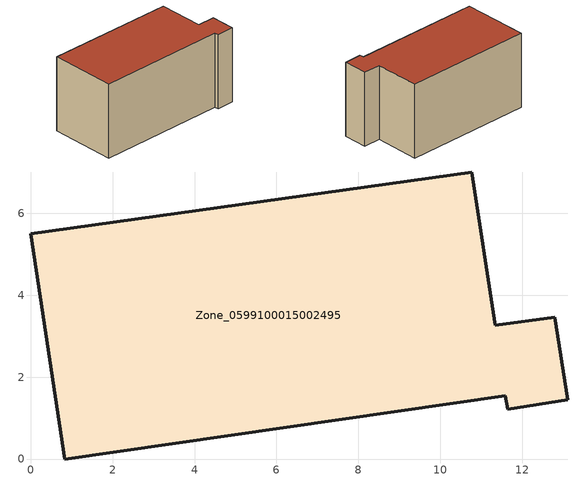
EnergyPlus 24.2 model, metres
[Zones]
Zone_0599100015002495
 floor ground (C_G): 12.8,3.46 13.12,1.44 11.65,1.21 11.59,1.55 0.83,0 0,5.51 10.77,7.01 11.34,3.27 z0.76
 wall outside (C_F): 10.77,7.01 0,5.51 0.83,0 11.59,1.55 11.65,1.21 13.12,1.44 12.8,3.46 11.34,3.27 10.77,7.01 z0.76:7.12
 roof outside (C_R): 12.8,3.46 11.34,3.27 10.77,7.01 0,5.51 0.83,0 11.59,1.55 11.65,1.21 13.12,1.44 z7.12
[BUILDING]
Pand.0599100015002495: North Axis=0; Terrain=City; Loads Convergence Tolerance Value=0.04; Temperature Convergence Tolerance Value=0.4; Solar Distribution=FullExterior; Maximum Number of Warmup Days=25; Minimum Number of Warmup Days=1
[Site:Location]
Rotterdam.The.Hague.AP_ZH_NLD Design_Conditions: Latitude=51.96; Longitude=4.45; Time Zone=1; Elevation=-4.5
[SITE:GROUNDTEMPERATURE:BUILDINGSURFACE]
18, 18, 18, 18, 18, 18, 18, 18, 18, 18, 18, 18
[MATERIAL] Thermal Absorptance=0.9; Solar Absorptance=0.7; Visible Absorptance=0.7
Name | Roughness | Thickness | Conductivity | Density | Specific Heat
G.TI.1975-1991 | MediumSmooth | 0.15 | 0.288461 | 540 | 1210
F.TI.1975-1991 | Rough | 0.3 | 0.230769 | 1920 | 840
R.TI.1975-1991 | MediumRough | 0.2 | 0.153846 | 1500 | 1000
[CONSTRUCTION]
C_G: G.TI.1975-1991
C_F: F.TI.1975-1991
C_R: R.TI.1975-1991
[ZONE]
Zone_0599100015002495: Type=1; Multiplier=1; Ceiling Height=Autocalculate; Volume=Autocalculate; Floor Area=autocalculate; Part of Total Floor Area=Yes
[ZONEINFILTRATION:DESIGNFLOWRATE]
Infil_Zone_0599100015002495: Zone or ZoneList or Space or SpaceList=Zone_0599100015002495; Schedule=AlwaysOn; Design Flow Rate Calculation Method=Flow/Area; Flow Rate per Floor Area=0.003; Constant Term Coefficient=1; Temperature Term Coefficient=0; Velocity Term Coefficient=0; Velocity Squared Term Coefficient=0
[HVACTEMPLATE:ZONE:IDEALLOADSAIRSYSTEM]
Zone_0599100015002495: Maximum Heating Supply Air Temperature=50; Minimum Cooling Supply Air Temperature=13; Maximum Heating Supply Air Humidity Ratio=0.0156; Minimum Cooling Supply Air Humidity Ratio=0.0077; Heating Limit=NoLimit; Cooling Limit=NoLimit; Dehumidification Control Type=ConstantSensibleHeatRatio; Cooling Sensible Heat Ratio=0.7; Dehumidification Setpoint=60; Humidification Control Type=None; Humidification Setpoint=30; Outdoor Air Method=None; Outdoor Air Flow Rate per Person=0.00944; Outdoor Air Flow Rate per Zone Floor Area=0; Outdoor Air Flow Rate per Zone=0; Demand Controlled Ventilation Type=None; Outdoor Air Economizer Type=NoEconomizer; Heat Recovery Type=None; Sensible Heat Recovery Effectiveness=0.7; Latent Heat Recovery Effectiveness=0.65
[ZONECONTROL:THERMOSTAT]
ThermostatControl_Zone_0599100015002495: Zone or ZoneList=Zone_0599100015002495; Control Type Schedule=DualSetpointControlType; Control 1=Thermostat_Zone_0599100015002495; Temperature Difference Between Cutout And Setpoint=0
[THERMOSTATSETPOINT:DUALSETPOINT]
Thermostat_Zone_0599100015002495: Heating Setpoint Temperature Schedule=HeatingSetpoint_Zone_0599100015002495; Cooling Setpoint Temperature Schedule=CoolingSetpoint_Zone_0599100015002495
[SCHEDULE:COMPACT]
HeatingSetpoint_Zone_0599100015002495: Through: 12/31, For: AllDays, Until: 24:00, 21
CoolingSetpoint_Zone_0599100015002495: Through: 12/31, For: AllDays, Until: 24:00, 24
DualSetpointControlType: Through: 12/31, For: AllDays, Until: 24:00, 4
AlwaysOn: Through: 12/31, For: AllDays, Until: 24:00, 1
